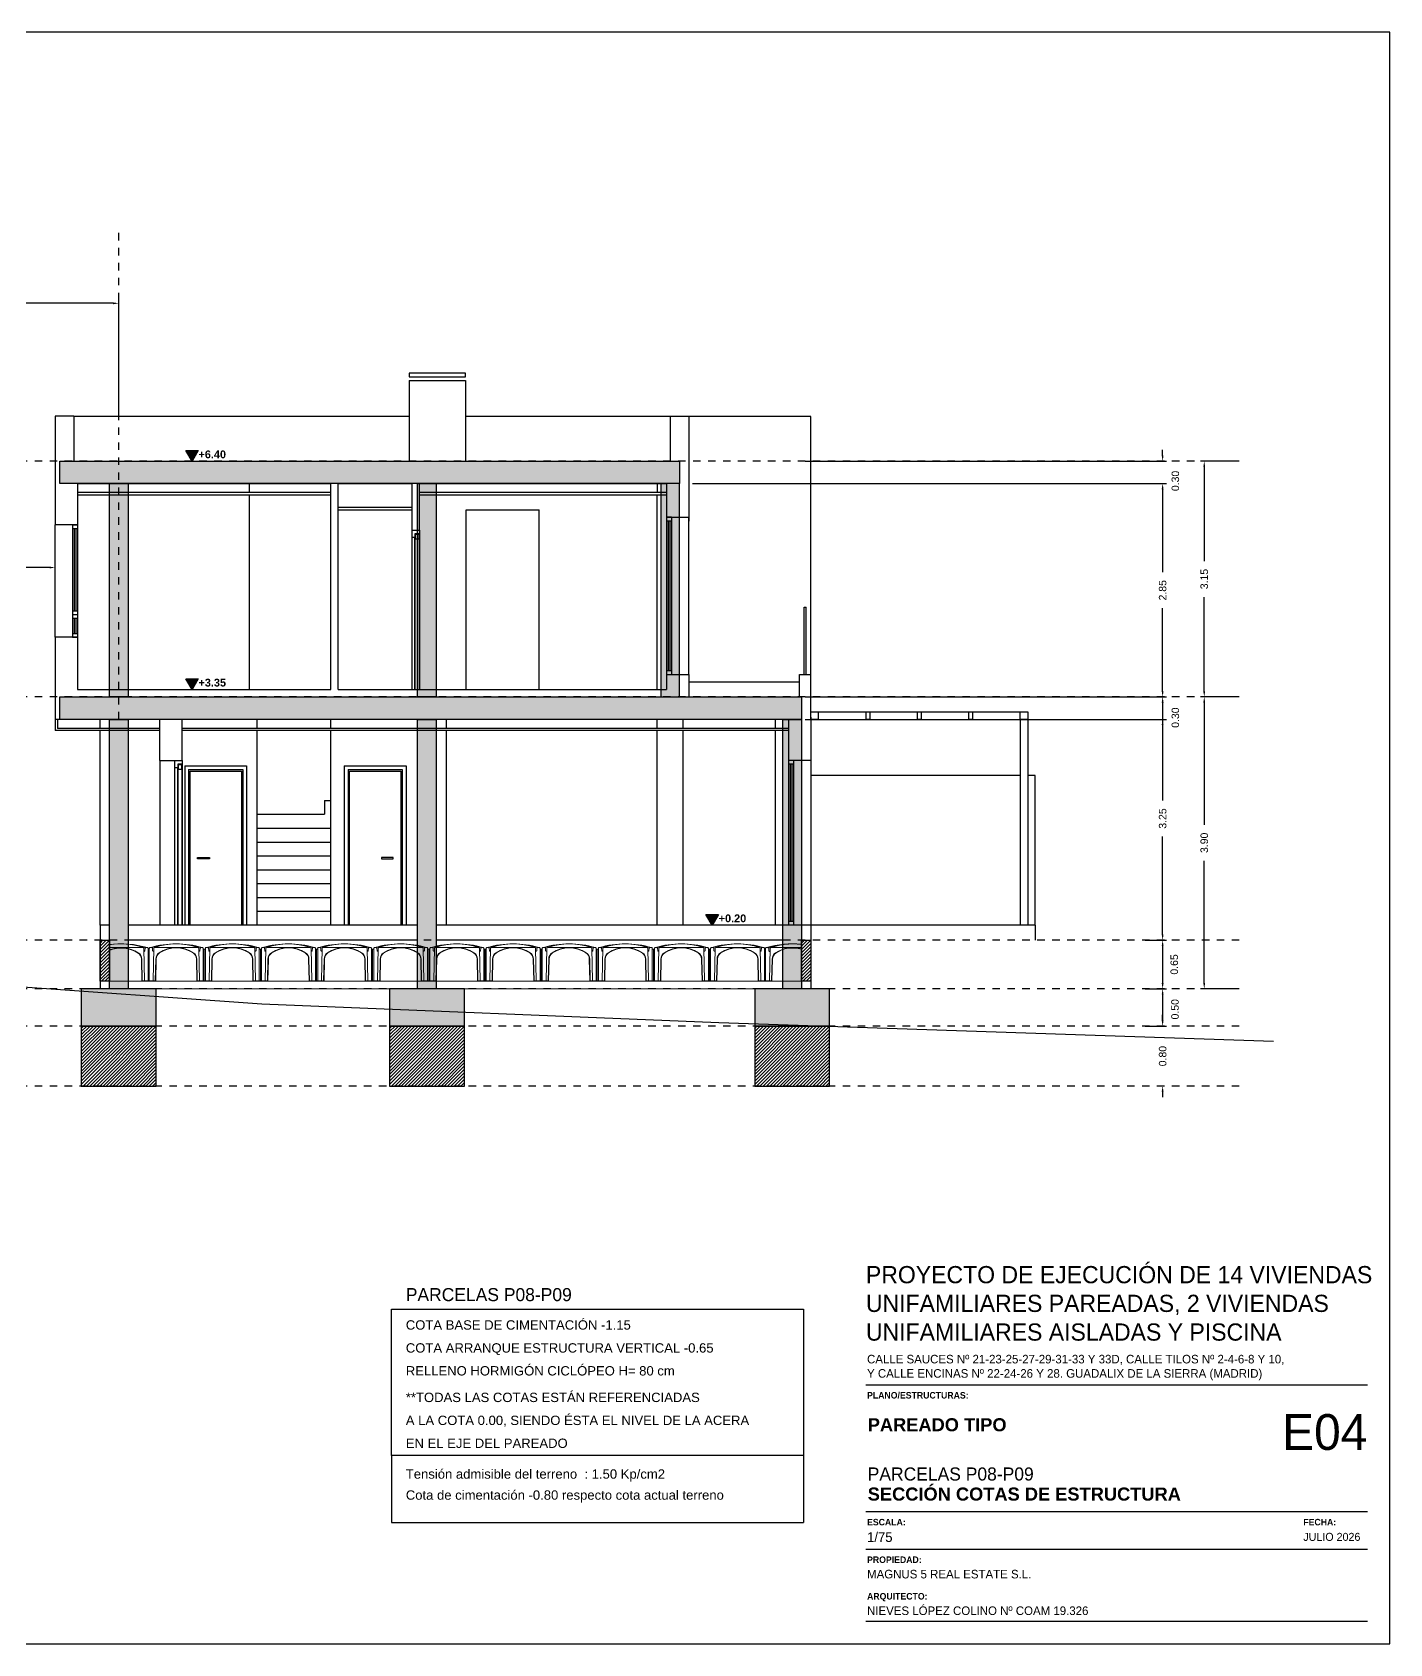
# Model space of a CAD drawing. Extents: x 2455 to 9764, y -806 to 181.
# Drawn here: x 4549.22 to 4567.36, y -409.26 to -387.73 of the extents above; entities that cross this region are included whole.
import ezdxf

# ---------------------------------------------------------------- set-up
doc = ezdxf.new("R2010")
doc.units = 0
doc.header["$LTSCALE"] = 0.2
doc.header["$MEASUREMENT"] = 0
doc.linetypes.add('CONTINUA', pattern=[0])
doc.linetypes.add('RAYITAS', pattern=[0.375, 0.25, -0.125])
doc.layers.get('0').update_dxf_attribs({"linetype": 'CONTINUOUS'})
doc.layers.add('01_cartela', color=6, linetype='CONTINUOUS', plot=False)
for name, color, linetype in [('01_cotas', 4, 'CONTINUOUS'), ('01_MONO inst', 254, 'CONTINUOUS'), ('01_muros', 1, 'CONTINUOUS'), ('01_perfil terreno natural', 170, 'CONTINUOUS'), ('01_proyección', 4, 'RAYITAS'), ('01_texto cartela', 4, 'CONTINUOUS'), ('CUADRO_LINEAS', 7, 'CONTINUOUS'), ('SOMBRAS2', 2, 'CONTINUOUS'), ('WL', 7, 'CONTINUOUS')]:
    doc.layers.add(name, color=color, linetype=linetype)
doc.layers.add('_CAVITI-AUX', color=2, linetype='CONTINUOUS', lineweight=5, plot=False)
doc.styles.add('Century Gothic', font='', dxfattribs={"height": 2})
doc.styles.add('Century Gothic_3', font='', dxfattribs={"height": 4.5})
doc.styles.add('Century Gothic_5', font='', dxfattribs={"height": 2.5})
doc.styles.add('Century Gothic_6', font='', dxfattribs={"height": 11})
doc.styles.add('Estilo1', font='swissel.ttf')
doc.styles.add('NIEVES3', font='swisseb.ttf')
doc.styles.add('ROMANS', font='romans')
doc.styles.get('Century Gothic').set_extended_font_data('Century Gothic')
doc.styles.get('Century Gothic_3').set_extended_font_data('Century Gothic')
doc.styles.get('Century Gothic_5').set_extended_font_data('Century Gothic')
doc.styles.get('Century Gothic_6').set_extended_font_data('Century Gothic')
doc.dimstyles.new('DECIMAL-50', dxfattribs={"dimtxt": 0.08, "dimasz": 0.15, "dimexe": 0.05, "dimexo": 0.05, "dimgap": 0.09, "dimtad": 0, "dimzin": 0, "dimdsep": 46, "dimtxsty": 'ROMANS', "dimblk": 'DOTSMALL', "dimcen": 0.09, "dimclrt": 7, "dimadec": 0, "dimazin": 0, "dimtfac": 1.38, "dimtix": 1, "dimtofl": 0, "dimtmove": 2, "dimatfit": 3, "dimldrblk": 'OBLIQUE', "dimfxl": 1, "dimtolj": 1, "dimtzin": 0, "dimarcsym": 0})

# ---------------------------------------------------------------- blocks, each defined once
blk = doc.blocks.new('C50_frontal')
for points in [[(0, 0.005), (0.1, 0.005), (0.1, 0), (0, 0), (0, 0.43), (0.008, 0.43, 0.414214), (0.015, 0.438)], [(0.073, 0.401, -0.505657), (0.059, 0.409), (0.056, 0.441, 0.383819), (0.046, 0.45), (0.025, 0.45, 0.414214), (0.015, 0.44), (0.015, 0.005)], [(0.065, 0.005), (0.074, 0.441, -0.383819), (0.084, 0.45), (0.666, 0.45, -0.383819), (0.676, 0.441), (0.685, 0.005)], [(0.655, 0.005), (0.649, 0.296, 0.24616), (0.602, 0.382, 0.30084), (0.148, 0.382, 0.246228), (0.101, 0.296), (0.095, 0.005)], [(0.65, 0.005), (0.644, 0.296, 0.24616), (0.599, 0.378, 0.30084), (0.151, 0.378, 0.246228), (0.106, 0.296), (0.1, 0.005)], [(0.75, 0.005), (0.65, 0.005), (0.65, 0), (0.75, 0), (0.75, 0.43), (0.742, 0.43, -0.414214), (0.735, 0.438)], [(0.677, 0.401, 0.505657), (0.691, 0.409), (0.694, 0.441, -0.383819), (0.704, 0.45), (0.725, 0.45, -0.414214), (0.735, 0.44), (0.735, 0.005)]]:
    blk.add_lwpolyline(points, format="xyb")
for centre, radius, start, end in [((0.375, -0.75), 1.25, 73.7398, 106.2602), ((0.375, -0.607), 1.107, 72.7173, 107.2827), ((0.373, -0.359), 0.859, 70.3508, 109.6492)]:
    blk.add_arc(centre, radius, start, end)
blk = doc.blocks.new('*D413')
at = {"layer": '01_cotas', "color": 0, "linetype": 'CONTINUA', "lineweight": -2, "transparency": 16777216}
for p, q in [((4565.299, -393.461), (4564.831, -393.461)), ((4565.299, -396.611), (4564.831, -396.611))]:
    blk.add_line(p, q, dxfattribs=at)
at = {"layer": '01_cotas', "color": 0, "lineweight": -2, "transparency": 16777216}
for p, q in [((4564.881, -393.536), (4564.881, -394.796)), ((4564.881, -396.536), (4564.881, -395.276))]:
    blk.add_line(p, q, dxfattribs=at)
at = {"layer": '01_cotas', "color": 0, "transparency": 16777216}
for points in [[(4564.868, -393.536), (4564.893, -393.536), (4564.881, -393.461)], [(4564.868, -396.536), (4564.893, -396.536), (4564.881, -396.611)]]:
    blk.add_solid(points, dxfattribs=at)
at = {"layer": '01_cotas', "color": 7, "transparency": 16777216, "insert": (4564.881, -395.036), "char_height": 0.1, "attachment_point": 5, "rotation": 90, "style": 'Estilo1'}
blk.add_mtext('\\A1;3.15', dxfattribs=at)
blk = doc.blocks.new('*D414')
at = {"layer": '01_cotas', "color": 0, "linetype": 'CONTINUA', "lineweight": -2, "transparency": 16777216}
for p, q in [((4565.299, -396.611), (4564.831, -396.611)), ((4565.299, -400.511), (4564.831, -400.511))]:
    blk.add_line(p, q, dxfattribs=at)
at = {"layer": '01_cotas', "color": 0, "lineweight": -2, "transparency": 16777216}
for p, q in [((4564.881, -396.686), (4564.881, -398.321)), ((4564.881, -400.436), (4564.881, -398.801))]:
    blk.add_line(p, q, dxfattribs=at)
at = {"layer": '01_cotas', "color": 0, "transparency": 16777216}
for points in [[(4564.868, -396.686), (4564.893, -396.686), (4564.881, -396.611)], [(4564.868, -400.436), (4564.893, -400.436), (4564.881, -400.511)]]:
    blk.add_solid(points, dxfattribs=at)
at = {"layer": '01_cotas', "color": 7, "transparency": 16777216, "insert": (4564.881, -398.561), "char_height": 0.1, "attachment_point": 5, "rotation": 90, "style": 'Estilo1'}
blk.add_mtext('\\A1;3.90', dxfattribs=at)
blk = doc.blocks.new('*D415')
at = {"layer": '01_cotas', "color": 0, "linetype": 'CONTINUA', "lineweight": -2, "transparency": 16777216}
for p, q in [((4564.091, -396.611), (4564.375, -396.611)), ((4564.091, -399.861), (4564.375, -399.861))]:
    blk.add_line(p, q, dxfattribs=at)
at = {"layer": '01_cotas', "color": 0, "lineweight": -2, "transparency": 16777216}
for p, q in [((4564.325, -396.686), (4564.325, -397.996)), ((4564.325, -399.786), (4564.325, -398.476))]:
    blk.add_line(p, q, dxfattribs=at)
at = {"layer": '01_cotas', "color": 0, "transparency": 16777216}
for points in [[(4564.312, -396.686), (4564.337, -396.686), (4564.325, -396.611)], [(4564.312, -399.786), (4564.337, -399.786), (4564.325, -399.861)]]:
    blk.add_solid(points, dxfattribs=at)
at = {"layer": '01_cotas', "color": 7, "transparency": 16777216, "insert": (4564.325, -398.236), "char_height": 0.1, "attachment_point": 5, "rotation": 90, "style": 'Estilo1'}
blk.add_mtext('\\A1;3.25', dxfattribs=at)
blk = doc.blocks.new('*D416')
at = {"layer": '01_cotas', "color": 0, "linetype": 'CONTINUA', "lineweight": -2, "transparency": 16777216}
for p, q in [((4564.141, -393.761), (4564.375, -393.761)), ((4564.141, -396.611), (4564.375, -396.611))]:
    blk.add_line(p, q, dxfattribs=at)
at = {"layer": '01_cotas', "color": 0, "lineweight": -2, "transparency": 16777216}
for p, q in [((4564.325, -393.836), (4564.325, -394.946)), ((4564.325, -396.536), (4564.325, -395.426))]:
    blk.add_line(p, q, dxfattribs=at)
at = {"layer": '01_cotas', "color": 0, "transparency": 16777216}
for points in [[(4564.312, -393.836), (4564.337, -393.836), (4564.325, -393.761)], [(4564.312, -396.536), (4564.337, -396.536), (4564.325, -396.611)]]:
    blk.add_solid(points, dxfattribs=at)
at = {"layer": '01_cotas', "color": 7, "transparency": 16777216, "insert": (4564.325, -395.186), "char_height": 0.1, "attachment_point": 5, "rotation": 90, "style": 'Estilo1'}
blk.add_mtext('\\A1;2.85', dxfattribs=at)
blk = doc.blocks.new('*D417')
at = {"layer": '01_cotas', "color": 0, "linetype": 'CONTINUA', "lineweight": -2, "transparency": 16777216}
for p, q in [((4559.547, -396.611), (4564.375, -396.611)), ((4559.547, -396.911), (4564.375, -396.911))]:
    blk.add_line(p, q, dxfattribs=at)
at = {"layer": '01_cotas', "color": 0, "lineweight": -2, "transparency": 16777216}
for p, q in [((4564.325, -396.536), (4564.325, -396.461)), ((4564.325, -396.986), (4564.325, -397.061))]:
    blk.add_line(p, q, dxfattribs=at)
at = {"layer": '01_cotas', "color": 0, "transparency": 16777216}
for points in [[(4564.312, -396.536), (4564.337, -396.536), (4564.325, -396.611)], [(4564.312, -396.986), (4564.337, -396.986), (4564.325, -396.911)]]:
    blk.add_solid(points, dxfattribs=at)
at = {"layer": '01_cotas', "color": 7, "transparency": 16777216, "insert": (4564.495, -396.888), "char_height": 0.1, "attachment_point": 5, "rotation": 90, "style": 'Estilo1'}
blk.add_mtext('\\A1;0.30', dxfattribs=at)
blk = doc.blocks.new('*D418')
at = {"layer": '01_cotas', "color": 0, "linetype": 'CONTINUA', "lineweight": -2, "transparency": 16777216}
for p, q in [((4564.091, -399.861), (4564.375, -399.861)), ((4564.091, -400.511), (4564.375, -400.511))]:
    blk.add_line(p, q, dxfattribs=at)
at = {"layer": '01_cotas', "color": 0, "lineweight": -2, "transparency": 16777216}
blk.add_line((4564.325, -399.936), (4564.325, -400.436), dxfattribs=at)
at = {"layer": '01_cotas', "color": 0, "transparency": 16777216}
for points in [[(4564.312, -399.936), (4564.337, -399.936), (4564.325, -399.861)], [(4564.312, -400.436), (4564.337, -400.436), (4564.325, -400.511)]]:
    blk.add_solid(points, dxfattribs=at)
at = {"layer": '01_cotas', "color": 7, "transparency": 16777216, "insert": (4564.48, -400.186), "char_height": 0.1, "attachment_point": 5, "rotation": 90, "style": 'Estilo1'}
blk.add_mtext('\\A1;0.65', dxfattribs=at)
blk = doc.blocks.new('*D419')
at = {"layer": '01_cotas', "color": 0, "linetype": 'CONTINUA', "lineweight": -2, "transparency": 16777216}
for p, q in [((4564.091, -400.511), (4564.375, -400.511)), ((4564.091, -401.011), (4564.375, -401.011))]:
    blk.add_line(p, q, dxfattribs=at)
at = {"layer": '01_cotas', "color": 0, "lineweight": -2, "transparency": 16777216}
blk.add_line((4564.325, -400.586), (4564.325, -400.936), dxfattribs=at)
at = {"layer": '01_cotas', "color": 0, "transparency": 16777216}
for points in [[(4564.312, -400.586), (4564.337, -400.586), (4564.325, -400.511)], [(4564.312, -400.936), (4564.337, -400.936), (4564.325, -401.011)]]:
    blk.add_solid(points, dxfattribs=at)
at = {"layer": '01_cotas', "color": 7, "transparency": 16777216, "insert": (4564.49, -400.785), "char_height": 0.1, "attachment_point": 5, "rotation": 90, "style": 'Estilo1'}
blk.add_mtext('\\A1;0.50', dxfattribs=at)
blk = doc.blocks.new('*D411')
at = {"layer": '01_cotas', "color": 0, "lineweight": -2, "transparency": 16777216}
for p, q in [((4564.325, -393.386), (4564.325, -393.311)), ((4564.325, -393.836), (4564.325, -393.911))]:
    blk.add_line(p, q, dxfattribs=at)
at = {"layer": '01_cotas', "color": 0, "linetype": 'CONTINUA', "lineweight": -2, "transparency": 16777216}
for p, q in [((4559.547, -393.461), (4564.375, -393.461)), ((4558.042, -393.761), (4564.375, -393.761))]:
    blk.add_line(p, q, dxfattribs=at)
at = {"layer": '01_cotas', "color": 0, "transparency": 16777216}
for points in [[(4564.312, -393.386), (4564.337, -393.386), (4564.325, -393.461)], [(4564.312, -393.836), (4564.337, -393.836), (4564.325, -393.761)]]:
    blk.add_solid(points, dxfattribs=at)
at = {"layer": '01_cotas', "color": 7, "transparency": 16777216, "insert": (4564.495, -393.725), "char_height": 0.1, "attachment_point": 5, "rotation": 90, "style": 'Estilo1'}
blk.add_mtext('\\A1;0.30', dxfattribs=at)
blk = doc.blocks.new('*D412')
at = {"layer": '01_cotas', "color": 0, "lineweight": -2, "transparency": 16777216}
for p, q in [((4564.325, -400.936), (4564.325, -400.861)), ((4564.325, -401.886), (4564.325, -401.961))]:
    blk.add_line(p, q, dxfattribs=at)
at = {"layer": '01_cotas', "color": 0, "transparency": 16777216}
for points in [[(4564.312, -400.936), (4564.337, -400.936), (4564.325, -401.011)], [(4564.312, -401.886), (4564.337, -401.886), (4564.325, -401.811)]]:
    blk.add_solid(points, dxfattribs=at)
at = {"layer": '01_cotas', "color": 7, "transparency": 16777216, "insert": (4564.325, -401.411), "char_height": 0.1, "attachment_point": 5, "rotation": 90, "style": 'Estilo1'}
blk.add_mtext('\\A1;0.80', dxfattribs=at)
blk = doc.blocks.new('*D451')
at = {"layer": '01_cotas', "color": 0, "linetype": 'CONTINUA', "lineweight": -2, "transparency": 16777216}
for p, q in [((4544.522, -392.811), (4544.522, -391.301)), ((4550.372, -392.811), (4550.372, -391.301))]:
    blk.add_line(p, q, dxfattribs=at)
at = {"layer": '01_cotas', "color": 0, "lineweight": -2, "transparency": 16777216}
for p, q in [((4544.597, -391.351), (4546.596, -391.351)), ((4550.297, -391.351), (4548.299, -391.351))]:
    blk.add_line(p, q, dxfattribs=at)
at = {"layer": '01_cotas', "color": 0, "transparency": 16777216}
for points in [[(4544.597, -391.339), (4544.597, -391.364), (4544.522, -391.351)], [(4550.297, -391.339), (4550.297, -391.364), (4550.372, -391.351)]]:
    blk.add_solid(points, dxfattribs=at)
at = {"layer": '01_cotas', "color": 7, "transparency": 16777216, "insert": (4547.447, -391.351), "char_height": 0.1, "width": 1.52292, "attachment_point": 5, "style": 'Estilo1'}
blk.add_mtext('\\A1;ORIGEN REPLANTEO P16\\P5.85', dxfattribs=at)
blk = doc.blocks.new('*D458')
at = {"layer": '01_cotas', "color": 0, "linetype": 'CONTINUA', "lineweight": -2, "transparency": 16777216}
for p, q in [((4544.522, -395.011), (4544.522, -394.832)), ((4549.522, -395.011), (4549.522, -394.832))]:
    blk.add_line(p, q, dxfattribs=at)
at = {"layer": '01_cotas', "color": 0, "lineweight": -2, "transparency": 16777216}
for p, q in [((4544.597, -394.882), (4546.016, -394.882)), ((4549.447, -394.882), (4548.029, -394.882))]:
    blk.add_line(p, q, dxfattribs=at)
at = {"layer": '01_cotas', "color": 0, "transparency": 16777216}
for points in [[(4544.597, -394.87), (4544.597, -394.895), (4544.522, -394.882)], [(4549.447, -394.87), (4549.447, -394.895), (4549.522, -394.882)]]:
    blk.add_solid(points, dxfattribs=at)
at = {"layer": '01_cotas', "color": 7, "transparency": 16777216, "insert": (4547.022, -394.882), "char_height": 0.1, "attachment_point": 5, "style": 'Estilo1'}
blk.add_mtext('\\A1;LÍNEA DE CERRAMIENTO\\P5.00', dxfattribs=at)

msp = doc.modelspace()

# ---------------------------------------------------------------- hatches: boundary and pattern name
at = {"layer": '01_MONO inst', "linetype": 'CONTINUA', "ltscale": 1.5}
h = msp.add_hatch(color=256, dxfattribs=at)
h.dxf.hatch_style = 1
h.paths.add_polyline_path([(4551.352, -393.461), (4551.269, -393.318), (4551.435, -393.318)])
h = msp.add_hatch(color=256, dxfattribs=at)
h.dxf.hatch_style = 1
h.paths.add_polyline_path([(4551.352, -396.511), (4551.269, -396.368), (4551.435, -396.368)])
h = msp.add_hatch(color=256, dxfattribs=at)
h.dxf.hatch_style = 1
h.paths.add_polyline_path([(4558.304, -399.661), (4558.221, -399.518), (4558.387, -399.518)])
at = {"layer": 'SOMBRAS2', "transparency": 33554534}
h = msp.add_hatch(color=254, dxfattribs=at)
h.dxf.hatch_style = 1
h.paths.add_polyline_path([(4549.587, -393.461), (4557.867, -393.461), (4557.867, -393.761), (4549.587, -393.761)])
h = msp.add_hatch(color=254, dxfattribs=at)
h.dxf.hatch_style = 1
h.paths.add_polyline_path([(4550.247, -393.761), (4550.497, -393.761), (4550.497, -396.611), (4550.247, -396.611)])
h = msp.add_hatch(color=254, dxfattribs=at)
h.dxf.hatch_style = 1
h.paths.add_polyline_path([(4554.367, -393.761), (4554.617, -393.761), (4554.617, -396.611), (4554.367, -396.611)])
h = msp.add_hatch(color=254, dxfattribs=at)
h.dxf.hatch_style = 1
h.paths.add_polyline_path([(4557.867, -393.761), (4557.617, -393.761), (4557.617, -396.611), (4557.867, -396.611)])
h = msp.add_hatch(color=254, dxfattribs=at)
h.dxf.hatch_style = 1
h.paths.add_polyline_path([(4549.587, -396.611), (4559.497, -396.611), (4559.497, -396.911), (4549.587, -396.911)])
h = msp.add_hatch(color=254, dxfattribs=at)
h.dxf.hatch_style = 1
h.paths.add_polyline_path([(4550.247, -396.911), (4550.497, -396.911), (4550.497, -400.511), (4550.247, -400.511)])
h = msp.add_hatch(color=254, dxfattribs=at)
h.dxf.hatch_style = 1
h.paths.add_polyline_path([(4554.367, -396.911), (4554.617, -396.911), (4554.617, -400.511), (4554.367, -400.511)])
h = msp.add_hatch(color=254, dxfattribs=at)
h.dxf.hatch_style = 1
h.paths.add_polyline_path([(4559.247, -396.911), (4559.497, -396.911), (4559.497, -400.511), (4559.247, -400.511)])
at = {"layer": 'SOMBRAS2'}
h = msp.add_hatch(dxfattribs=at)
h.set_pattern_fill('ANSI31', color=256, scale=0.25)
h.set_pattern_definition([(45, (109.478, 0), (-0.02209708691, 0.02209708691), [])])
h.paths.add_polyline_path([(4550.122, -399.861), (4550.247, -399.861), (4550.247, -400.411), (4550.122, -400.411)])
h = msp.add_hatch(dxfattribs=at)
h.set_pattern_fill('ANSI31', color=256, scale=0.25)
h.set_pattern_definition([(45, (118.853, 0), (-0.02209708691, 0.02209708691), [])])
h.paths.add_polyline_path([(4559.497, -399.861), (4559.622, -399.861), (4559.622, -400.411), (4559.497, -400.411)])
at = {"layer": 'SOMBRAS2', "transparency": 33554534}
h = msp.add_hatch(color=254, dxfattribs=at)
h.dxf.hatch_style = 1
h.paths.add_polyline_path([(4549.872, -401.011), (4550.872, -401.011), (4550.872, -400.511), (4549.872, -400.511)])
h = msp.add_hatch(color=254, dxfattribs=at)
h.dxf.hatch_style = 1
h.paths.add_polyline_path([(4553.992, -401.011), (4554.992, -401.011), (4554.992, -400.511), (4553.992, -400.511)])
h = msp.add_hatch(color=254, dxfattribs=at)
h.dxf.hatch_style = 1
h.paths.add_polyline_path([(4558.872, -401.011), (4559.872, -401.011), (4559.872, -400.511), (4558.872, -400.511)])
at = {"layer": 'SOMBRAS2'}
h = msp.add_hatch(dxfattribs=at)
h.set_pattern_fill('ANSI31', color=256, scale=0.25)
h.set_pattern_definition([(45, (-9, 1e-13), (-0.02209708691, 0.02209708691), [])])
h.paths.add_polyline_path([(4549.872, -401.811), (4550.872, -401.811), (4550.872, -401.011), (4549.872, -401.011)])
h = msp.add_hatch(dxfattribs=at)
h.set_pattern_fill('ANSI31', color=256, scale=0.25)
h.set_pattern_definition([(45, (-4.88, 3e-13), (-0.02209708691, 0.02209708691), [])])
h.paths.add_polyline_path([(4553.992, -401.811), (4554.992, -401.811), (4554.992, -401.011), (4553.992, -401.011)])
h = msp.add_hatch(dxfattribs=at)
h.set_pattern_fill('ANSI31', color=256, scale=0.25)
h.paths.add_polyline_path([(4558.872, -401.811), (4559.872, -401.811), (4559.872, -401.011), (4558.872, -401.011)])

# ---------------------------------------------------------------- linework, layer by layer
at = {"layer": '01_cartela', "color": 3}
msp.add_lwpolyline([(4536.723, -387.729), (4536.723, -409.264), (4567.361, -409.264), (4567.361, -387.729)], close=True, dxfattribs=at)
at = {"layer": '01_MONO inst'}
for p, q in [((4554.255, -392.385, 0), (4555.005, -392.385, 0)), ((4554.255, -392.385, 0), (4554.255, -393.461, 0)), ((4555.005, -392.385, 0), (4555.005, -393.461, 0)), ((4549.772, -392.861, 0), (4549.522, -392.861, 0)), ((4549.522, -392.861, 0), (4549.522, -394.311, 0)), ((4549.772, -392.861, 0), (4549.772, -393.461, 0)), ((4549.772, -392.861, 0), (4554.255, -392.861, 0)), ((4555.005, -392.861, 0), (4557.742, -392.861, 0)), ((4557.742, -392.861, 0), (4557.742, -393.461, 0)), ((4557.742, -392.861, 0), (4557.992, -392.861, 0)), ((4557.992, -392.861, 0), (4557.992, -394.261, 0)), ((4557.992, -392.861, 0), (4559.622, -392.861, 0)), ((4559.622, -396.311, 0), (4559.622, -392.862, 0)), ((4549.772, -393.461, 0), (4557.742, -393.461, 0)), ((4549.822, -393.761, 0), (4549.822, -394.311, 0)), ((4549.822, -393.761, 0), (4553.207, -393.761, 0)), ((4552.122, -393.881, 0), (4552.122, -393.761, 0)), ((4553.207, -396.511, 0), (4553.207, -393.761, 0)), ((4553.307, -393.761, 0), (4554.292, -393.761, 0)), ((4553.307, -396.511, 0), (4553.307, -393.761, 0)), ((4554.292, -394.381, 0), (4554.292, -393.761, 0)), ((4554.392, -393.761, 0), (4557.692, -393.761, 0)), ((4554.392, -394.381, 0), (4554.392, -393.761, 0)), ((4557.567, -393.761, 0), (4557.567, -393.881, 0)), ((4557.692, -393.761, 0), (4557.692, -394.261, 0)), ((4553.207, -393.881, 0), (4549.822, -393.881, 0)), ((4549.822, -393.911, 0), (4553.207, -393.911, 0)), ((4552.122, -396.511, 0), (4552.122, -393.911, 0)), ((4554.292, -394.081, 0), (4553.307, -394.081, 0)), ((4557.692, -393.881, 0), (4554.392, -393.881, 0)), ((4554.392, -393.911, 0), (4557.692, -393.911, 0)), ((4557.567, -396.511, 0), (4557.567, -393.911, 0)), ((4553.307, -394.111, 0), (4554.292, -394.111, 0)), ((4555.017, -396.511, 0), (4555.017, -394.111, 0)), ((4555.017, -394.111, 0), (4555.992, -394.111, 0)), ((4555.992, -396.511, 0), (4555.992, -394.111, 0)), ((4557.692, -394.211, 0), (4557.992, -394.211, 0)), ((4549.822, -394.311, 0), (4549.522, -394.311, 0)), ((4554.292, -394.381, 0), (4554.392, -394.381, 0)), ((4554.292, -394.481, 0), (4554.292, -394.381, 0)), ((4554.331, -394.481, 0), (4554.292, -394.481, 0)), ((4554.292, -396.511, 0), (4554.292, -394.481, 0)), ((4554.392, -394.431, 0), (4554.331, -394.431, 0)), ((4554.331, -394.431, 0), (4554.331, -394.481, 0)), ((4554.331, -396.511, 0), (4554.331, -394.481, 0)), ((4554.336, -396.511, 0), (4554.336, -394.497, 0)), ((4554.387, -394.497, 0), (4554.387, -396.511, 0)), ((4554.392, -394.381, 0), (4554.392, -394.431, 0)), ((4554.392, -394.431, 0), (4554.392, -396.511, 0)), ((4549.522, -395.811, 0), (4549.522, -396.961, 0)), ((4549.822, -395.811, 0), (4549.522, -395.811, 0)), ((4549.822, -395.811, 0), (4549.822, -396.511, 0)), ((4557.692, -396.311, 0), (4557.692, -396.511, 0)), ((4557.692, -396.311, 0), (4557.992, -396.311, 0)), ((4557.992, -396.311, 0), (4557.992, -396.611, 0)), ((4559.472, -396.611, 0), (4559.472, -396.311, 0)), ((4559.472, -396.311, 0), (4559.622, -396.311, 0)), ((4559.622, -396.831, 0), (4559.622, -396.311, 0)), ((4549.822, -396.511, 0), (4553.207, -396.511, 0)), ((4553.307, -396.511, 0), (4557.692, -396.511, 0)), ((4557.992, -396.611, 0), (4559.472, -396.611, 0)), ((4559.622, -396.881, 0), (4559.622, -397.461, 0)), ((4550.922, -396.911, 0), (4549.522, -396.911, 0)), ((4549.522, -396.911, 0), (4549.522, -397.061, 0)), ((4550.922, -397.061, 0), (4549.522, -397.061, 0)), ((4549.552, -396.911, 0), (4549.552, -397.031, 0)), ((4550.922, -397.031, 0), (4549.552, -397.031, 0)), ((4550.122, -397.031, 0), (4550.122, -396.911, 0)), ((4550.122, -399.661, 0), (4550.122, -397.061, 0)), ((4550.922, -397.461, 0), (4550.922, -396.911, 0)), ((4551.222, -397.461, 0), (4551.222, -396.911, 0)), ((4559.322, -396.911, 0), (4551.222, -396.911, 0)), ((4559.322, -397.031, 0), (4551.222, -397.031, 0)), ((4559.322, -397.061, 0), (4551.222, -397.061, 0)), ((4552.222, -397.031, 0), (4552.222, -396.911, 0)), ((4552.222, -399.661, 0), (4552.222, -397.061, 0)), ((4553.207, -397.031, 0), (4553.207, -396.911, 0)), ((4553.207, -399.661, 0), (4553.207, -397.061, 0)), ((4554.752, -397.031, 0), (4554.752, -396.911, 0)), ((4554.752, -399.661, 0), (4554.752, -397.061, 0)), ((4557.567, -397.031, 0), (4557.567, -396.911, 0)), ((4557.567, -399.661, 0), (4557.567, -397.061, 0)), ((4557.917, -397.031, 0), (4557.917, -396.911, 0)), ((4557.917, -399.661, 0), (4557.917, -397.061, 0)), ((4559.152, -397.031, 0), (4559.152, -396.911, 0)), ((4559.152, -399.661, 0), (4559.152, -397.061, 0)), ((4559.322, -396.911, 0), (4559.322, -397.461, 0)), ((4550.922, -397.461, 0), (4551.222, -397.461, 0)), ((4550.922, -397.461, 0), (4550.922, -399.661, 0)), ((4551.122, -397.561, 0), (4551.122, -397.461, 0)), ((4551.222, -397.511, 0), (4551.161, -397.511, 0)), ((4551.161, -397.511, 0), (4551.161, -397.561, 0)), ((4551.222, -397.461, 0), (4551.222, -397.511, 0)), ((4551.222, -397.511, 0), (4551.222, -399.661, 0)), ((4559.622, -397.461, 0), (4559.322, -397.461, 0)), ((4551.161, -397.561, 0), (4551.122, -397.561, 0)), ((4551.122, -399.661, 0), (4551.122, -397.561, 0)), ((4551.161, -399.661, 0), (4551.161, -397.561, 0)), ((4551.166, -399.661, 0), (4551.166, -397.577, 0)), ((4551.217, -397.577, 0), (4551.217, -399.661, 0)), ((4552.222, -398.179, 0), (4553.122, -398.179, 0)), ((4553.122, -397.994, 0), (4553.122, -398.179, 0)), ((4553.122, -397.994, 0), (4553.207, -397.994, 0)), ((4552.222, -398.364, 0), (4553.207, -398.364, 0)), ((4552.222, -398.55, 0), (4553.207, -398.55, 0)), ((4552.222, -398.735, 0), (4553.207, -398.735, 0)), ((4552.222, -398.92, 0), (4553.207, -398.92, 0)), ((4552.222, -399.105, 0), (4553.207, -399.105, 0)), ((4552.222, -399.291, 0), (4553.207, -399.291, 0)), ((4550.247, -399.661, 0), (4550.122, -399.661, 0)), ((4550.122, -399.661, 0), (4550.122, -400.511, 0)), ((4554.367, -399.661, 0), (4550.497, -399.661, 0)), ((4552.222, -399.476, 0), (4553.207, -399.476, 0)), ((4562.622, -399.661, 0), (4554.617, -399.661, 0)), ((4562.622, -399.661, 0), (4562.622, -399.861, 0)), ((4554.367, -399.861, 0), (4550.497, -399.861, 0)), ((4559.247, -399.861, 0), (4554.617, -399.861, 0))]:
    msp.add_line(p, q, dxfattribs=at)
at = {"layer": '01_MONO inst', "linetype": 'CONTINUA'}
for p, q in [((4557.692, -394.211, 0), (4557.692, -396.311, 0)), ((4557.762, -394.211, 0), (4557.692, -394.211, 0)), ((4557.762, -394.211, 0), (4557.692, -394.211, 0)), ((4557.762, -394.261, 0), (4557.692, -394.261, 0)), ((4557.715, -394.261, 0), (4557.715, -396.261, 0)), ((4557.739, -394.261, 0), (4557.739, -396.261, 0)), ((4557.762, -394.211, 0), (4557.762, -396.311, 0)), ((4557.992, -396.311, 0), (4557.992, -394.211, 0)), ((4549.522, -395.811, 0), (4549.522, -394.311, 0)), ((4549.752, -394.311, 0), (4549.822, -394.311, 0)), ((4549.752, -394.311, 0), (4549.822, -394.311, 0)), ((4549.752, -394.311, 0), (4549.752, -395.811, 0)), ((4549.752, -394.361, 0), (4549.822, -394.361, 0)), ((4549.775, -394.361, 0), (4549.775, -395.461, 0)), ((4549.799, -394.361, 0), (4549.799, -395.461, 0)), ((4549.822, -394.311, 0), (4549.822, -395.811, 0)), ((4549.752, -395.461, 0), (4549.822, -395.461, 0)), ((4549.752, -395.511, 0), (4549.822, -395.511, 0)), ((4549.752, -395.561, 0), (4549.822, -395.561, 0)), ((4549.775, -395.561, 0), (4549.775, -395.763, 0)), ((4549.799, -395.561, 0), (4549.799, -395.763, 0)), ((4559.532, -395.411, 0), (4559.562, -395.411, 0)), ((4559.532, -396.311, 0), (4559.532, -395.411, 0)), ((4559.562, -396.311, 0), (4559.562, -395.411, 0)), ((4549.752, -395.763, 0), (4549.822, -395.763, 0)), ((4549.752, -395.813, 0), (4549.822, -395.813, 0)), ((4557.762, -396.261, 0), (4557.692, -396.261, 0)), ((4557.992, -396.411, 0), (4559.472, -396.411, 0)), ((4559.722, -396.811, 0), (4560.36, -396.811, 0)), ((4560.41, -396.811, 0), (4561.047, -396.811, 0)), ((4561.097, -396.811, 0), (4561.735, -396.811, 0)), ((4561.785, -396.811, 0), (4562.422, -396.811, 0)), ((4559.722, -396.911, 0), (4560.36, -396.911, 0)), ((4560.41, -396.911, 0), (4561.047, -396.911, 0)), ((4561.097, -396.911, 0), (4561.735, -396.911, 0)), ((4561.785, -396.911, 0), (4562.422, -396.911, 0)), ((4562.422, -396.911, 0), (4562.422, -399.661, 0)), ((4562.522, -396.911, 0), (4562.522, -399.661, 0)), ((4551.256, -397.531, 0), (4552.081, -397.531, 0)), ((4551.256, -397.531, 0), (4551.256, -399.661, 0)), ((4552.081, -397.531, 0), (4552.081, -399.661, 0)), ((4553.387, -397.531, 0), (4554.212, -397.531, 0)), ((4553.387, -397.531, 0), (4553.387, -399.661, 0)), ((4554.212, -397.531, 0), (4554.212, -399.661, 0)), ((4559.322, -397.461, 0), (4559.322, -399.661, 0)), ((4559.392, -397.461, 0), (4559.322, -397.461, 0)), ((4559.392, -397.461, 0), (4559.322, -397.461, 0)), ((4559.392, -397.511, 0), (4559.322, -397.511, 0)), ((4559.345, -397.511, 0), (4559.345, -399.611, 0)), ((4559.369, -397.511, 0), (4559.369, -399.611, 0)), ((4559.392, -397.461, 0), (4559.392, -399.661, 0)), ((4559.622, -397.461, 0), (4559.622, -400.511, 0)), ((4551.306, -397.581, 0), (4551.306, -399.661, 0)), ((4551.306, -397.581, 0), (4552.031, -397.581, 0)), ((4551.326, -399.661, 0), (4551.326, -397.604, 0)), ((4551.326, -397.604, 0), (4552.011, -397.604, 0)), ((4552.011, -397.604, 0), (4552.011, -399.661, 0)), ((4552.031, -397.581, 0), (4552.031, -399.661, 0)), ((4553.437, -397.581, 0), (4553.437, -399.661, 0)), ((4553.437, -397.581, 0), (4554.162, -397.581, 0)), ((4553.457, -399.661, 0), (4553.457, -397.604, 0)), ((4553.457, -397.604, 0), (4554.142, -397.604, 0)), ((4554.142, -397.604, 0), (4554.142, -399.661, 0)), ((4554.162, -397.581, 0), (4554.162, -399.661, 0)), ((4562.422, -397.661, 0), (4559.622, -397.661, 0)), ((4562.622, -397.661, 0), (4562.522, -397.661, 0)), ((4562.622, -399.661, 0), (4562.622, -397.661, 0)), ((4559.392, -399.611, 0), (4559.322, -399.611, 0))]:
    msp.add_line(p, q, dxfattribs=at)
at = {"layer": '01_MONO inst', "elevation": 0}
for points in [[(4555.005, -392.287), (4554.255, -392.287), (4554.255, -392.336), (4555.005, -392.336)], [(4554.336, -394.439), (4554.336, -394.497), (4554.387, -394.497), (4554.387, -394.439)], [(4559.622, -396.811), (4559.722, -396.811), (4559.722, -396.911), (4559.622, -396.911)], [(4560.36, -396.811), (4560.41, -396.811), (4560.41, -396.911), (4560.36, -396.911)], [(4561.047, -396.811), (4561.097, -396.811), (4561.097, -396.911), (4561.047, -396.911)], [(4561.735, -396.811), (4561.785, -396.811), (4561.785, -396.911), (4561.735, -396.911)], [(4562.422, -396.811), (4562.522, -396.811), (4562.522, -396.911), (4562.422, -396.911)], [(4551.166, -397.519), (4551.166, -397.577), (4551.217, -397.577), (4551.217, -397.519)]]:
    msp.add_lwpolyline(points, close=True, dxfattribs=at)
at = {"layer": '01_MONO inst', "linetype": 'CONTINUA', "ltscale": 1.5, "elevation": 0}
for points in [[(4551.352, -393.461), (4551.269, -393.318), (4551.435, -393.318)], [(4551.352, -396.511), (4551.269, -396.368), (4551.435, -396.368)], [(4558.304, -399.661), (4558.221, -399.518), (4558.387, -399.518)]]:
    msp.add_lwpolyline(points, close=True, dxfattribs=at)
at = {"layer": '01_MONO inst', "linetype": 'CONTINUA', "elevation": 0}
for points in [[(4551.427, -398.775), (4551.427, -398.756), (4551.583, -398.756), (4551.583, -398.775)], [(4554.042, -398.775), (4554.042, -398.756), (4553.885, -398.756), (4553.885, -398.775)]]:
    msp.add_lwpolyline(points, close=True, dxfattribs=at)
at = {"layer": '01_muros', "elevation": 0}
for points in [[(4549.587, -393.461), (4557.867, -393.461), (4557.867, -393.761), (4549.587, -393.761)], [(4550.247, -393.761), (4550.497, -393.761), (4550.497, -396.611), (4550.247, -396.611)], [(4554.367, -393.761), (4554.617, -393.761), (4554.617, -396.611), (4554.367, -396.611)], [(4557.867, -393.761), (4557.617, -393.761), (4557.617, -396.611), (4557.867, -396.611)], [(4549.587, -396.611), (4559.497, -396.611), (4559.497, -396.911), (4549.587, -396.911)], [(4550.247, -396.911), (4550.497, -396.911), (4550.497, -400.511), (4550.247, -400.511)], [(4554.367, -396.911), (4554.617, -396.911), (4554.617, -400.511), (4554.367, -400.511)], [(4559.247, -396.911), (4559.497, -396.911), (4559.497, -400.511), (4559.247, -400.511)], [(4550.122, -399.861), (4550.247, -399.861), (4550.247, -400.411), (4550.122, -400.411)], [(4559.497, -399.861), (4559.622, -399.861), (4559.622, -400.411), (4559.497, -400.411)], [(4549.872, -401.011), (4550.872, -401.011), (4550.872, -400.511), (4549.872, -400.511)], [(4553.992, -401.011), (4554.992, -401.011), (4554.992, -400.511), (4553.992, -400.511)], [(4558.872, -401.011), (4559.872, -401.011), (4559.872, -400.511), (4558.872, -400.511)], [(4549.872, -401.811), (4550.872, -401.811), (4550.872, -401.011), (4549.872, -401.011)], [(4553.992, -401.811), (4554.992, -401.811), (4554.992, -401.011), (4553.992, -401.011)], [(4558.872, -401.811), (4559.872, -401.811), (4559.872, -401.011), (4558.872, -401.011)]]:
    msp.add_lwpolyline(points, close=True, dxfattribs=at)
at = {"layer": '01_perfil terreno natural', "elevation": 0}
msp.add_lwpolyline([(4544.522, -399.861), (4544.819, -399.961), (4547.209, -400.211), (4548.776, -400.461), (4552.284, -400.711), (4558.395, -400.961), (4565.805, -401.211)], dxfattribs=at)
at = {"layer": '01_proyección', "color": 10}
for p, q in [((4550.372, -396.911, 0), (4550.372, -390.356, 0)), ((4565.349, -399.861, 0), (4538.363, -399.861, 0))]:
    msp.add_line(p, q, dxfattribs=at)
at = {"layer": '01_proyección', "color": 120}
for p, q in [((4565.349, -393.461, 0), (4538.363, -393.461, 0)), ((4565.349, -396.611, 0), (4538.363, -396.611, 0)), ((4565.349, -400.511, 0), (4538.363, -400.511, 0)), ((4565.349, -401.011, 0), (4538.363, -401.011, 0)), ((4565.349, -401.811, 0), (4538.363, -401.811, 0))]:
    msp.add_line(p, q, dxfattribs=at)
at = {"layer": '01_texto cartela', "color": 5}
for p, q in [((4560.359, -405.803), (4567.061, -405.803)), ((4560.359, -407.497), (4567.061, -407.497)), ((4560.359, -408), (4567.061, -408)), ((4560.359, -408.964), (4567.061, -408.964))]:
    msp.add_line(p, q, dxfattribs=at)
at = {"layer": '_CAVITI-AUX'}
for p, q in [((4550.122, -400.411, 0), (4554.617, -400.411)), ((4550.872, -400.511, 0), (4553.992, -400.511, 0)), ((4554.617, -400.411, 0), (4559.622, -400.411, 0)), ((4554.992, -400.511, 0), (4558.872, -400.511, 0))]:
    msp.add_line(p, q, dxfattribs=at)
for points in [[(4550.247, -399.961), (4550.697, -399.961, -0.383819), (4550.707, -399.97), (4550.716, -400.406)], [(4550.686, -400.406), (4550.68, -400.115, 0.24616), (4550.633, -400.03, 0.250231), (4550.247, -399.993, 0.250231)], [(4550.681, -400.406), (4550.675, -400.115, 0.24616), (4550.63, -400.034, 0.251601), (4550.247, -399.999, 0.251601)], [(4550.781, -400.406), (4550.681, -400.406), (4550.681, -400.411), (4550.781, -400.411), (4550.781, -399.981), (4550.773, -399.981, -0.414214), (4550.766, -399.974)], [(4550.708, -400.011, 0.505657), (4550.722, -400.002), (4550.725, -399.97, -0.383819), (4550.735, -399.961), (4550.756, -399.961, -0.414214), (4550.766, -399.971), (4550.766, -400.406)], [(4559.003, -400.406), (4559.103, -400.406), (4559.103, -400.411), (4559.003, -400.411), (4559.003, -399.981), (4559.011, -399.981, 0.414214), (4559.018, -399.974)], [(4559.077, -400.011, -0.505657), (4559.063, -400.002), (4559.059, -399.97, 0.383819), (4559.049, -399.961), (4559.028, -399.961, 0.414214), (4559.018, -399.971), (4559.018, -400.406)], [(4559.497, -399.961), (4559.088, -399.961, 0.383819), (4559.078, -399.97), (4559.068, -400.406)], [(4559.098, -400.406), (4559.105, -400.115, -0.24616), (4559.152, -400.03, -0.222885), (4559.497, -399.979, -0.222885)], [(4559.103, -400.406), (4559.11, -400.115, -0.24616), (4559.154, -400.034, -0.223859), (4559.497, -399.984, -0.223859)]]:
    msp.add_lwpolyline(points, format="xyb", dxfattribs=at)
for centre, radius, start, end in [((4550.406, -401.161), 1.25, 73.7398, 97.2958), ((4550.404, -400.77), 0.859, 70.3508, 100.5003), ((4550.406, -401.019), 1.107, 72.7173, 98.2413), ((4559.378, -401.161), 1.25, 84.5528, 106.2602), ((4559.378, -401.019), 1.107, 83.8489, 107.2827), ((4559.381, -400.77), 0.859, 82.2086, 109.6492)]:
    msp.add_arc(centre, radius, start, end, dxfattribs=at)
at = {"layer": 'CUADRO_LINEAS'}
for p, q in [((4554.018, -406.747), (4554.018, -407.644)), ((4559.523, -406.747), (4559.523, -407.644)), ((4554.018, -407.644), (4559.523, -407.644))]:
    msp.add_line(p, q, dxfattribs=at)
msp.add_lwpolyline([(4554.018, -404.794), (4559.523, -404.794), (4559.523, -406.747), (4554.018, -406.747)], close=True, dxfattribs=at)

# ---------------------------------------------------------------- block references
at = {"layer": '_CAVITI-AUX'}
for p in [(4550.766, -400.411), (4551.516, -400.411), (4552.266, -400.411), (4553.016, -400.411), (4553.766, -400.411), (4554.517, -400.411)]:
    msp.add_blockref('C50_frontal', p, dxfattribs=at)
at = {"layer": '_CAVITI-AUX', "xscale": -1}
for p in [(4556.018, -400.411), (4556.768, -400.411), (4557.518, -400.411), (4558.268, -400.411), (4559.018, -400.411)]:
    msp.add_blockref('C50_frontal', p, dxfattribs=at)

# ---------------------------------------------------------------- texts
at = {"layer": '01_MONO inst', "ltscale": 1.5, "style": 'NIEVES3'}
for s, p in [('+6.40', (4551.438, -393.422, 0)), ('+3.35', (4551.438, -396.472, 0)), ('+0.20', (4558.391, -399.622, 0))]:
    msp.add_text(s, height=0.1041, dxfattribs=at).set_placement(p)
at = {"layer": '01_texto cartela', "color": 5}
for s, insert, char_height, width, attachment_point, style in [('\\PPROYECTO DE EJECUCIÓN DE 14 VIVIENDAS UNIFAMILIARES PAREADAS, 2 VIVIENDAS UNIFAMILIARES AISLADAS Y PISCINA', (4560.359, -403.833), 0.23, 6.82217, 1, 'Century Gothic_3'), ('CALLE SAUCES Nº 21-23-25-27-29-31-33 Y 33D, CALLE TILOS Nº 2-4-6-8 Y 10, \\PY CALLE ENCINAS Nº 22-24-26 Y 28. GUADALIX DE LA SIERRA (MADRID)', (4560.374, -405.403), 0.11455, 9.24681, 1, 'Century Gothic'), ('{\\fCentury Gothic|b1|i0|c0|p34;PLANO/ESTRUCTURAS: }', (4560.374, -405.9), 0.08701, 2.11715, 1, 'Century Gothic'), ('\\pt2.3273;\\PPARCELAS P08-P09 ', (4560.383, -407.085), 0.17455, 7.00908, 7, 'Century Gothic_5'), ('\\pt2.3273;SECCIÓN COTAS DE ESTRUCTURA', (4560.383, -407.353), 0.17455, 7.00908, 7, 'NIEVES3'), ('{\\fCentury Gothic|b1|i0|c0|p34;ESCALA: }', (4560.374, -407.595), 0.08701, 2.11715, 1, 'Century Gothic'), ('{\\fCentury Gothic|b1|i0|c0|p34;FECHA: }', (4566.205, -407.595), 0.08701, 2.11715, 1, 'Century Gothic'), ('1/75', (4560.374, -407.773), 0.1309, 2.11715, 1, 'Century Gothic'), ('JULIO 2026', (4566.205, -407.782), 0.1069, 3.50438, 1, 'Century Gothic'), ('{\\fCentury Gothic|b1|i0|c0|p34;PROPIEDAD:}', (4560.374, -408.097), 0.08701, 0.83709, 1, 'Century Gothic'), ('MAGNUS 5 REAL ESTATE S.L.', (4560.374, -408.276), 0.11455, 4.88231, 1, 'Century Gothic'), ('{\\fCentury Gothic|b1|i0|c0|p34;ARQUITECTO:}', (4560.374, -408.586), 0.08701, 0.83709, 1, 'Century Gothic'), ('NIEVES LÓPEZ COLINO Nº COAM 19.326', (4560.374, -408.765), 0.11455, 3.65153, 1, 'Century Gothic')]:
    msp.add_mtext(s, dxfattribs=dict(at, insert=insert, char_height=char_height, width=width, attachment_point=attachment_point, style=style))
at = {"layer": '01_texto cartela', "color": 10, "insert": (4554.209, -404.688), "char_height": 0.17455, "width": 7.00908, "attachment_point": 7, "style": 'Century Gothic_5'}
msp.add_mtext('\\pt2.3273;\\PPARCELAS P08-P09 ', dxfattribs=at)
at = {"layer": '01_texto cartela', "color": 1}
for s, insert, char_height, width, attachment_point, style in [('\\pt2.3273;PAREADO TIPO ', (4560.383, -406.427), 0.17455, 7.00908, 7, 'NIEVES3'), ('E04', (4567.061, -406.195), 0.4786, 1.04985, 3, 'Century Gothic_6')]:
    msp.add_mtext(s, dxfattribs=dict(at, insert=insert, char_height=char_height, width=width, attachment_point=attachment_point, style=style))
at = {"layer": 'WL', "color": 5, "linetype": 'Continuous', "style": 'Estilo1'}
for s, p in [('COTA BASE DE CIMENTACIÓN -1.15', (4554.209, -405.066)), ('COTA ARRANQUE ESTRUCTURA VERTICAL -0.65', (4554.209, -405.373)), ('**TODAS LAS COTAS ESTÁN REFERENCIADAS ', (4554.209, -406.034)), ('A LA COTA 0.00, SIENDO ÉSTA EL NIVEL DE LA ACERA ', (4554.209, -406.341)), ('EN EL EJE DEL PAREADO', (4554.209, -406.647))]:
    msp.add_text(s, height=0.125, dxfattribs=at).set_placement(p)
at = {"layer": 'WL', "color": 10, "linetype": 'Continuous', "style": 'Estilo1'}
for s, p in [('RELLENO HORMIGÓN CICLÓPEO H= 80 cm', (4554.209, -405.679)), ('Tensión admisible del terreno  : 1.50 Kp/cm2', (4554.209, -407.058)), ('Cota de cimentación -0.80 respecto cota actual terreno', (4554.209, -407.339))]:
    msp.add_text(s, height=0.125, dxfattribs=at).set_placement(p)

# ---------------------------------------------------------------- dimensions: what is measured, and where the dimension line sits
at = {"layer": '01_cotas'}
for base, p1, p2, text, picture, middle in [((4544.522, -391.351), (4550.372, -392.861, 0), (4544.522, -392.861, 0), 'ORIGEN REPLANTEO P16\\P<>', '*D451', (4547.447, -391.351)), ((4544.522, -394.882), (4549.522, -395.061, 0), (4544.522, -395.061, 0), 'LÍNEA DE CERRAMIENTO\\P<>', '*D458', (4547.022, -394.882))]:
    dim = msp.add_linear_dim(base=base, p1=p1, p2=p2, text=text, dimstyle='DECIMAL-50', override={"dimtxt": 0.1, "dimasz": 0.075, "dimtxsty": 'Estilo1', "dimsah": 1, "dimfxl": 0.09, "dimarcsym": 2}, dxfattribs=at)
    dim.commit()
    dim.dimension.update_dxf_attribs({"geometry": picture, "text_midpoint": middle})
for base, p1, p2, picture, middle in [((4564.325, -393.761), (4559.497, -393.461, 0), (4557.992, -393.761, 0), '*D411', (4564.495, -393.725)), ((4564.325, -396.911), (4559.497, -396.611, 0), (4559.497, -396.911, 0), '*D417', (4564.495, -396.888)), ((4564.325, -400.511), (4564.041, -399.861, 0), (4564.041, -400.511, 0), '*D418', (4564.48, -400.186)), ((4564.325, -401.011), (4564.041, -400.511, 0), (4564.041, -401.011, 0), '*D419', (4564.49, -400.785))]:
    dim = msp.add_linear_dim(base=base, p1=p1, p2=p2, angle=90, dimstyle='DECIMAL-50', override={"dimtxt": 0.1, "dimasz": 0.075, "dimtxsty": 'Estilo1', "dimsah": 1, "dimfxl": 0.09, "dimarcsym": 2}, dxfattribs=at)
    dim.commit()
    dim.dimension.update_dxf_attribs({"geometry": picture, "text_midpoint": middle, "dimtype": 160})
for base, p1, p2, picture, middle in [((4564.881, -396.611), (4565.349, -393.461, 0), (4565.349, -396.611, 0), '*D413', (4564.881, -395.036)), ((4564.325, -393.761), (4564.091, -396.611), (4564.091, -393.761), '*D416', (4564.325, -395.186)), ((4564.325, -396.611), (4564.041, -399.861, 0), (4564.041, -396.611, 0), '*D415', (4564.325, -398.236)), ((4564.881, -400.511), (4565.349, -396.611, 0), (4565.349, -400.511, 0), '*D414', (4564.881, -398.561)), ((4564.325, -401.811), (4564.325, -401.011), (4564.325, -401.811, 0), '*D412', (4564.325, -401.411))]:
    dim = msp.add_linear_dim(base=base, p1=p1, p2=p2, angle=90, dimstyle='DECIMAL-50', override={"dimtxt": 0.1, "dimasz": 0.075, "dimtxsty": 'Estilo1', "dimsah": 1, "dimfxl": 0.09, "dimarcsym": 2}, dxfattribs=at)
    dim.commit()
    dim.dimension.update_dxf_attribs({"geometry": picture, "text_midpoint": middle})

doc.saveas('drawing.dxf')
